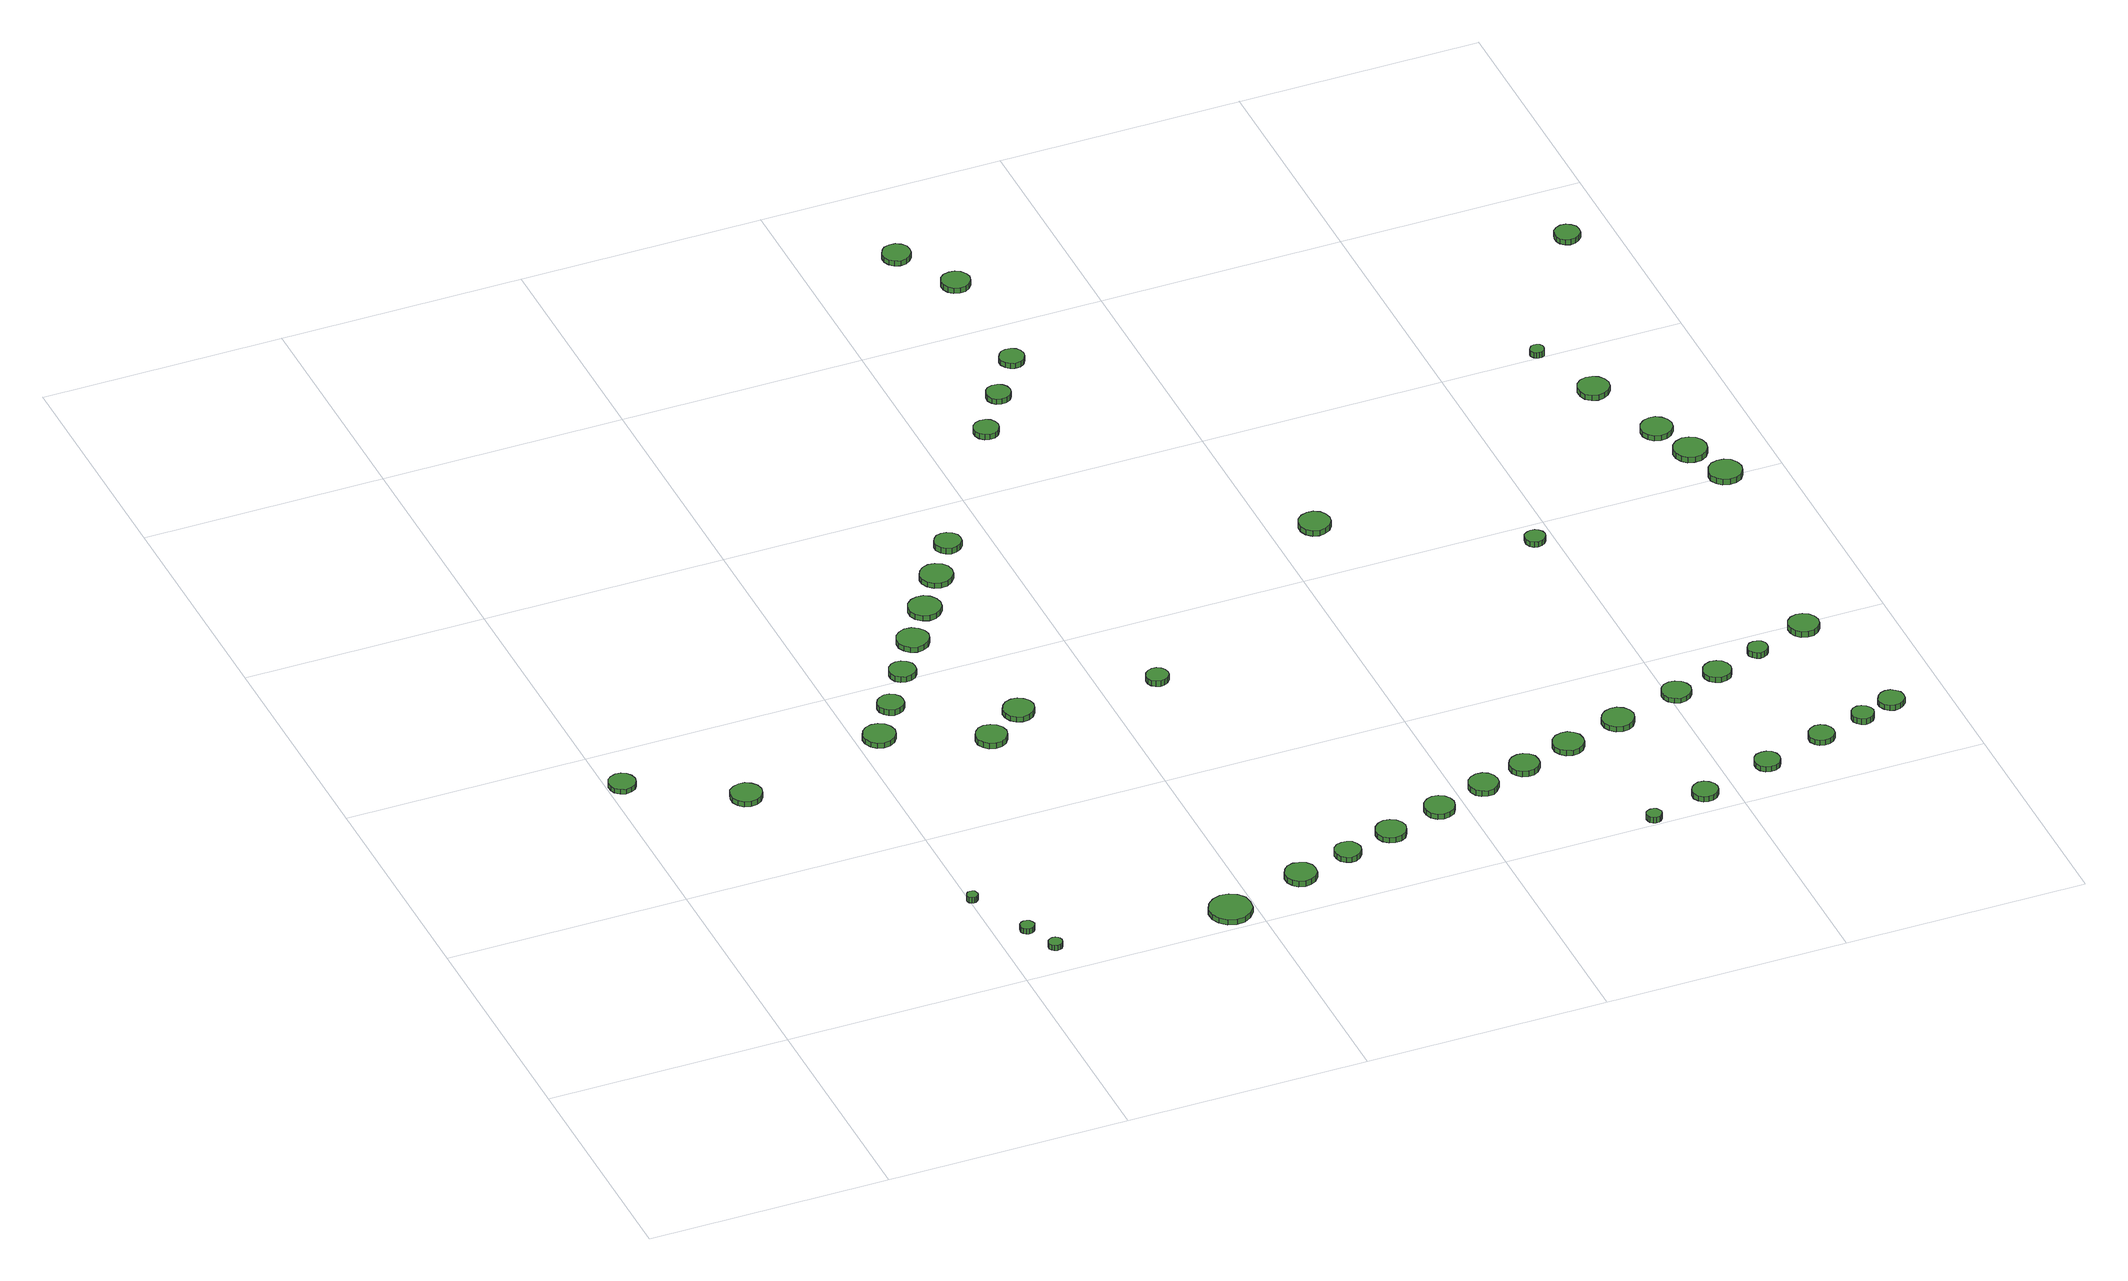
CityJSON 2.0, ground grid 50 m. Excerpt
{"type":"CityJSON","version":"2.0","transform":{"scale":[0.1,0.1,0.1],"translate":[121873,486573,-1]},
"CityObjects":{
"tree1":{"type":"SolitaryVegetationObject","attributes":{"function":"something"},"geometry":[{"type":"MultiSurface","lod":"1","boundaries":[[[0,1,2,3,4,5,6,7,8,9,10,11,12,13,14]],[[15,16,17,18,19,20,21,22,23,24,25,26,27,28,29]],[[0,29,28,1]],[[1,28,27,2]],[[2,27,26,3]],[[3,26,25,4]],[[4,25,24,5]],[[5,24,23,6]],[[6,23,22,7]],[[7,22,21,8]],[[8,21,20,9]],[[9,20,19,10]],[[10,19,18,11]],[[11,18,17,12]],[[12,17,16,13]],[[13,16,15,14]],[[14,15,29,0]]]}]},
"tree2":{"type":"SolitaryVegetationObject","attributes":{"function":"something"},"geometry":[{"type":"MultiSurface","lod":"1","boundaries":[[[30,31,32,33,34,35,36,37,38,39,40,41,42,43,44]],[[45,46,47,48,49,50,51,52,53,54,55,56,57,58,59]],[[30,59,58,31]],[[31,58,57,32]],[[32,57,56,33]],[[33,56,55,34]],[[34,55,54,35]],[[35,54,53,36]],[[36,53,52,37]],[[37,52,51,38]],[[38,51,50,39]],[[39,50,49,40]],[[40,49,48,41]],[[41,48,47,42]],[[42,47,46,43]],[[43,46,45,44]],[[44,45,59,30]]]}]},
"tree3":{"type":"SolitaryVegetationObject","attributes":{"function":"something"},"geometry":[{"type":"MultiSurface","lod":"1","boundaries":[[[60,61,62,63,64,65,66,67,68,69,70,71,72,73,74]],[[75,76,77,78,79,80,81,82,83,84,85,86,87,88,89]],[[60,89,88,61]],[[61,88,87,62]],[[62,87,86,63]],[[63,86,85,64]],[[64,85,84,65]],[[65,84,83,66]],[[66,83,82,67]],[[67,82,81,68]],[[68,81,80,69]],[[69,80,79,70]],[[70,79,78,71]],[[71,78,77,72]],[[72,77,76,73]],[[73,76,75,74]],[[74,75,89,60]]]}]},
"tree4":{"type":"SolitaryVegetationObject","attributes":{"function":"something"},"geometry":[{"type":"MultiSurface","lod":"1","boundaries":[[[90,91,92,93,94,95,96,97,98,99,100,101,102,103,104]],[[105,106,107,108,109,110,111,112,113,114,115,116,117,118,119]],[[90,119,118,91]],[[91,118,117,92]],[[92,117,116,93]],[[93,116,115,94]],[[94,115,114,95]],[[95,114,113,96]],[[96,113,112,97]],[[97,112,111,98]],[[98,111,110,99]],[[99,110,109,100]],[[100,109,108,101]],[[101,108,107,102]],[[102,107,106,103]],[[103,106,105,104]],[[104,105,119,90]]]}]},
"tree5":{"type":"SolitaryVegetationObject","attributes":{"function":"something"},"geometry":[{"type":"MultiSurface","lod":"1","boundaries":[[[120,121,122,123,124,125,126,127,128,129,130,131,132,133,134]],[[135,136,137,138,139,140,141,142,143,144,145,146,147,148,149]],[[120,149,148,121]],[[121,148,147,122]],[[122,147,146,123]],[[123,146,145,124]],[[124,145,144,125]],[[125,144,143,126]],[[126,143,142,127]],[[127,142,141,128]],[[128,141,140,129]],[[129,140,139,130]],[[130,139,138,131]],[[131,138,137,132]],[[132,137,136,133]],[[133,136,135,134]],[[134,135,149,120]]]}]},
"tree6":{"type":"SolitaryVegetationObject","attributes":{"function":"something"},"geometry":[{"type":"MultiSurface","lod":"1","boundaries":[[[150,151,152,153,154,155,156,157,158,159,160,161,162,163,164]],[[165,166,167,168,169,170,171,172,173,174,175,176,177,178,179]],[[150,179,178,151]],[[151,178,177,152]],[[152,177,176,153]],[[153,176,175,154]],[[154,175,174,155]],[[155,174,173,156]],[[156,173,172,157]],[[157,172,171,158]],[[158,171,170,159]],[[159,170,169,160]],[[160,169,168,161]],[[161,168,167,162]],[[162,167,166,163]],[[163,166,165,164]],[[164,165,179,150]]]}]},
"tree7":{"type":"SolitaryVegetationObject","attributes":{"function":"something"},"geometry":[{"type":"MultiSurface","lod":"1","boundaries":[[[180,181,182,183,184,185,186,187,188,189,190,191,192,193,194]],[[195,196,197,198,199,200,201,202,203,204,205,206,207,208,209]],[[180,209,208,181]],[[181,208,207,182]],[[182,207,206,183]],[[183,206,205,184]],[[184,205,204,185]],[[185,204,203,186]],[[186,203,202,187]],[[187,202,201,188]],[[188,201,200,189]],[[189,200,199,190]],[[190,199,198,191]],[[191,198,197,192]],[[192,197,196,193]],[[193,196,195,194]],[[194,195,209,180]]]}]},
"tree8":{"type":"SolitaryVegetationObject","attributes":{"function":"something"},"geometry":[{"type":"MultiSurface","lod":"1","boundaries":[[[210,211,212,213,214,215,216,217,218,219,220,221,222,223,224]],[[225,226,227,228,229,230,231,232,233,234,235,236,237,238,239]],[[210,239,238,211]],[[211,238,237,212]],[[212,237,236,213]],[[213,236,235,214]],[[214,235,234,215]],[[215,234,233,216]],[[216,233,232,217]],[[217,232,231,218]],[[218,231,230,219]],[[219,230,229,220]],[[220,229,228,221]],[[221,228,227,222]],[[222,227,226,223]],[[223,226,225,224]],[[224,225,239,210]]]}]},
"tree9":{"type":"SolitaryVegetationObject","attributes":{"function":"something"},"geometry":[{"type":"MultiSurface","lod":"1","boundaries":[[[240,241,242,243,244,245,246,247,248,249,250,251,252,253,254]],[[255,256,257,258,259,260,261,262,263,264,265,266,267,268,269]],[[240,269,268,241]],[[241,268,267,242]],[[242,267,266,243]],[[243,266,265,244]],[[244,265,264,245]],[[245,264,263,246]],[[246,263,262,247]],[[247,262,261,248]],[[248,261,260,249]],[[249,260,259,250]],[[250,259,258,251]],[[251,258,257,252]],[[252,257,256,253]],[[253,256,255,254]],[[254,255,269,240]]]}]},
"tree10":{"type":"SolitaryVegetationObject","attributes":{"function":"something"},"geometry":[{"type":"MultiSurface","lod":"1","boundaries":[[[270,271,272,273,274,275,276,277,278,279,280,281,282,283,284]],[[285,286,287,288,289,290,291,292,293,294,295,296,297,298,299]],[[270,299,298,271]],[[271,298,297,272]],[[272,297,296,273]],[[273,296,295,274]],[[274,295,294,275]],[[275,294,293,276]],[[276,293,292,277]],[[277,292,291,278]],[[278,291,290,279]],[[279,290,289,280]],[[280,289,288,281]],[[281,288,287,282]],[[282,287,286,283]],[[283,286,285,284]],[[284,285,299,270]]]}]},
"tree11":{"type":"SolitaryVegetationObject","attributes":{"function":"something"},"geometry":[{"type":"MultiSurface","lod":"1","boundaries":[[[300,301,302,303,304,305,306,307,308,309,310,311,312,313,314]],[[315,316,317,318,319,320,321,322,323,324,325,326,327,328,329]],[[300,329,328,301]],[[301,328,327,302]],[[302,327,326,303]],[[303,326,325,304]],[[304,325,324,305]],[[305,324,323,306]],[[306,323,322,307]],[[307,322,321,308]],[[308,321,320,309]],[[309,320,319,310]],[[310,319,318,311]],[[311,318,317,312]],[[312,317,316,313]],[[313,316,315,314]],[[314,315,329,300]]]}]},
"tree12":{"type":"SolitaryVegetationObject","attributes":{"function":"something"},"geometry":[{"type":"MultiSurface","lod":"1","boundaries":[[[330,331,332,333,334,335,336,337,338,339,340,341,342,343,344]],[[345,346,347,348,349,350,351,352,353,354,355,356,357,358,359]],[[330,359,358,331]],[[331,358,357,332]],[[332,357,356,333]],[[333,356,355,334]],[[334,355,354,335]],[[335,354,353,336]],[[336,353,352,337]],[[337,352,351,338]],[[338,351,350,339]],[[339,350,349,340]],[[340,349,348,341]],[[341,348,347,342]],[[342,347,346,343]],[[343,346,345,344]],[[344,345,359,330]]]}]},
"tree13":{"type":"SolitaryVegetationObject","attributes":{"function":"something"},"geometry":[{"type":"MultiSurface","lod":"1","boundaries":[[[360,361,362,363,364,365,366,367,368,369,370,371,372,373,374]],[[375,376,377,378,379,380,381,382,383,384,385,386,387,388,389]],[[360,389,388,361]],[[361,388,387,362]],[[362,387,386,363]],[[363,386,385,364]],[[364,385,384,365]],[[365,384,383,366]],[[366,383,382,367]],[[367,382,381,368]],[[368,381,380,369]],[[369,380,379,370]],[[370,379,378,371]],[[371,378,377,372]],[[372,377,376,373]],[[373,376,375,374]],[[374,375,389,360]]]}]},
"tree14":{"type":"SolitaryVegetationObject","attributes":{"function":"something"},"geometry":[{"type":"MultiSurface","lod":"1","boundaries":[[[390,391,392,393,394,395,396,397,398,399,400,401,402,403,404]],[[405,406,407,408,409,410,411,412,413,414,415,416,417,418,419]],[[390,419,418,391]],[[391,418,417,392]],[[392,417,416,393]],[[393,416,415,394]],[[394,415,414,395]],[[395,414,413,396]],[[396,413,412,397]],[[397,412,411,398]],[[398,411,410,399]],[[399,410,409,400]],[[400,409,408,401]],[[401,408,407,402]],[[402,407,406,403]],[[403,406,405,404]],[[404,405,419,390]]]}]},
"tree15":{"type":"SolitaryVegetationObject","attributes":{"function":"something"},"geometry":[{"type":"MultiSurface","lod":"1","boundaries":[[[420,421,422,423,424,425,426,427,428,429,430,431,432,433,434]],[[435,436,437,438,439,440,441,442,443,444,445,446,447,448,449]],[[420,449,448,421]],[[421,448,447,422]],[[422,447,446,423]],[[423,446,445,424]],[[424,445,444,425]],[[425,444,443,426]],[[426,443,442,427]],[[427,442,441,428]],[[428,441,440,429]],[[429,440,439,430]],[[430,439,438,431]],[[431,438,437,432]],[[432,437,436,433]],[[433,436,435,434]],[[434,435,449,420]]]}]},
"tree16":{"type":"SolitaryVegetationObject","attributes":{"function":"something"},"geometry":[{"type":"MultiSurface","lod":"1","boundaries":[[[450,451,452,453,454,455,456,457,458,459,460,461,462,463,464]],[[465,466,467,468,469,470,471,472,473,474,475,476,477,478,479]],[[450,479,478,451]],[[451,478,477,452]],[[452,477,476,453]],[[453,476,475,454]],[[454,475,474,455]],[[455,474,473,456]],[[456,473,472,457]],[[457,472,471,458]],[[458,471,470,459]],[[459,470,469,460]],[[460,469,468,461]],[[461,468,467,462]],[[462,467,466,463]],[[463,466,465,464]],[[464,465,479,450]]]}]},
"tree17":{"type":"SolitaryVegetationObject","attributes":{"function":"something"},"geometry":[{"type":"MultiSurface","lod":"1","boundaries":[[[480,481,482,483,484,485,486,487,488,489,490,491,492,493,494]],[[495,496,497,498,499,500,501,502,503,504,505,506,507,508,509]],[[480,509,508,481]],[[481,508,507,482]],[[482,507,506,483]],[[483,506,505,484]],[[484,505,504,485]],[[485,504,503,486]],[[486,503,502,487]],[[487,502,501,488]],[[488,501,500,489]],[[489,500,499,490]],[[490,499,498,491]],[[491,498,497,492]],[[492,497,496,493]],[[493,496,495,494]],[[494,495,509,480]]]}]},
"tree18":{"type":"SolitaryVegetationObject","attributes":{"function":"something"},"geometry":[{"type":"MultiSurface","lod":"1","boundaries":[[[510,511,512,513,514,515,516,517,518,519,520,521,522,523,524]],[[525,526,527,528,529,530,531,532,533,534,535,536,537,538,539]],[[510,539,538,511]],[[511,538,537,512]],[[512,537,536,513]],[[513,536,535,514]],[[514,535,534,515]],[[515,534,533,516]],[[516,533,532,517]],[[517,532,531,518]],[[518,531,530,519]],[[519,530,529,520]],[[520,529,528,521]],[[521,528,527,522]],[[522,527,526,523]],[[523,526,525,524]],[[524,525,539,510]]]}]},
"tree19":{"type":"SolitaryVegetationObject","attributes":{"function":"something"},"geometry":[{"type":"MultiSurface","lod":"1","boundaries":[[[540,541,542,543,544,545,546,547,548,549,550,551,552,553,554]],[[555,556,557,558,559,560,561,562,563,564,565,566,567,568,569]],[[540,569,568,541]],[[541,568,567,542]],[[542,567,566,543]],[[543,566,565,544]],[[544,565,564,545]],[[545,564,563,546]],[[546,563,562,547]],[[547,562,561,548]],[[548,561,560,549]],[[549,560,559,550]],[[550,559,558,551]],[[551,558,557,552]],[[552,557,556,553]],[[553,556,555,554]],[[554,555,569,540]]]}]},
"tree20":{"type":"SolitaryVegetationObject","attributes":{"function":"something"},"geometry":[{"type":"MultiSurface","lod":"1","boundaries":[[[570,571,572,573,574,575,576,577,578,579,580,581,582,583,584]],[[585,586,587,588,589,590,591,592,593,594,595,596,597,598,599]],[[570,599,598,571]],[[571,598,597,572]],[[572,597,596,573]],[[573,596,595,574]],[[574,595,594,575]],[[575,594,593,576]],[[576,593,592,577]],[[577,592,591,578]],[[578,591,590,579]],[[579,590,589,580]],[[580,589,588,581]],[[581,588,587,582]],[[582,587,586,583]],[[583,586,585,584]],[[584,585,599,570]]]}]},
"tree21":{"type":"SolitaryVegetationObject","attributes":{"function":"something"},"geometry":[{"type":"MultiSurface","lod":"1","boundaries":[[[600,601,602,603,604,605,606,607,608,609,610,611,612,613,614]],[[615,616,617,618,619,620,621,622,623,624,625,626,627,628,629]],[[600,629,628,601]],[[601,628,627,602]],[[602,627,626,603]],[[603,626,625,604]],[[604,625,624,605]],[[605,624,623,606]],[[606,623,622,607]],[[607,622,621,608]],[[608,621,620,609]],[[609,620,619,610]],[[610,619,618,611]],[[611,618,617,612]],[[612,617,616,613]],[[613,616,615,614]],[[614,615,629,600]]]}]},
"tree22":{"type":"SolitaryVegetationObject","attributes":{"function":"something"},"geometry":[{"type":"MultiSurface","lod":"1","boundaries":[[[630,631,632,633,634,635,636,637,638,639,640,641,642,643,644]],[[645,646,647,648,649,650,651,652,653,654,655,656,657,658,659]],[[630,659,658,631]],[[631,658,657,632]],[[632,657,656,633]],[[633,656,655,634]],[[634,655,654,635]],[[635,654,653,636]],[[636,653,652,637]],[[637,652,651,638]],[[638,651,650,639]],[[639,650,649,640]],[[640,649,648,641]],[[641,648,647,642]],[[642,647,646,643]],[[643,646,645,644]],[[644,645,659,630]]]}]},
"tree23":{"type":"SolitaryVegetationObject","attributes":{"function":"something"},"geometry":[{"type":"MultiSurface","lod":"1","boundaries":[[[660,661,662,663,664,665,666,667,668,669,670,671,672,673,674]],[[675,676,677,678,679,680,681,682,683,684,685,686,687,688,689]],[[660,689,688,661]],[[661,688,687,662]],[[662,687,686,663]],[[663,686,685,664]],[[664,685,684,665]],[[665,684,683,666]],[[666,683,682,667]],[[667,682,681,668]],[[668,681,680,669]],[[669,680,679,670]],[[670,679,678,671]],[[671,678,677,672]],[[672,677,676,673]],[[673,676,675,674]],[[674,675,689,660]]]}]},
"tree24":{"type":"SolitaryVegetationObject","attributes":{"function":"something"},"geometry":[{"type":"MultiSurface","lod":"1","boundaries":[[[690,691,692,693,694,695,696,697,698,699,700,701,702,703,704]],[[705,706,707,708,709,710,711,712,713,714,715,716,717,718,719]],[[690,719,718,691]],[[691,718,717,692]],[[692,717,716,693]],[[693,716,715,694]],[[694,715,714,695]],[[695,714,713,696]],[[696,713,712,697]],[[697,712,711,698]],[[698,711,710,699]],[[699,710,709,700]],[[700,709,708,701]],[[701,708,707,702]],[[702,707,706,703]],[[703,706,705,704]],[[704,705,719,690]]]}]},
"tree25":{"type":"SolitaryVegetationObject","attributes":{"function":"something"},"geometry":[{"type":"MultiSurface","lod":"1","boundaries":[[[720,721,722,723,724,725,726,727,728,729,730,731,732,733,734]],[[735,736,737,738,739,740,741,742,743,744,745,746,747,748,749]],[[720,749,748,721]],[[721,748,747,722]],[[722,747,746,723]],[[723,746,745,724]],[[724,745,744,725]],[[725,744,743,726]],[[726,743,742,727]],[[727,742,741,728]],[[728,741,740,729]],[[729,740,739,730]],[[730,739,738,731]],[[731,738,737,732]],[[732,737,736,733]],[[733,736,735,734]],[[734,735,749,720]]]}]},
"tree26":{"type":"SolitaryVegetationObject","attributes":{"function":"something"},"geometry":[{"type":"MultiSurface","lod":"1","boundaries":[[[750,751,752,753,754,755,756,757,758,759,760,761,762,763,764]],[[765,766,767,768,769,770,771,772,773,774,775,776,777,778,779]],[[750,779,778,751]],[[751,778,777,752]],[[752,777,776,753]],[[753,776,775,754]],[[754,775,774,755]],[[755,774,773,756]],[[756,773,772,757]],[[757,772,771,758]],[[758,771,770,759]],[[759,770,769,760]],[[760,769,768,761]],[[761,768,767,762]],[[762,767,766,763]],[[763,766,765,764]],[[764,765,779,750]]]}]},
"tree27":{"type":"SolitaryVegetationObject","attributes":{"function":"something"},"geometry":[{"type":"MultiSurface","lod":"1","boundaries":[[[780,781,782,783,784,785,786,787,788,789,790,791,792,793,794]],[[795,796,797,798,799,800,801,802,803,804,805,806,807,808,809]],[[780,809,808,781]],[[781,808,807,782]],[[782,807,806,783]],[[783,806,805,784]],[[784,805,804,785]],[[785,804,803,786]],[[786,803,802,787]],[[787,802,801,788]],[[788,801,800,789]],[[789,800,799,790]],[[790,799,798,791]],[[791,798,797,792]],[[792,797,796,793]],[[793,796,795,794]],[[794,795,809,780]]]}]},
"tree28":{"type":"SolitaryVegetationObject","attributes":{"function":"something"},"geometry":[{"type":"MultiSurface","lod":"1","boundaries":[[[810,811,812,813,814,815,816,817,818,819,820,821,822,823,824]],[[825,826,827,828,829,830,831,832,833,834,835,836,837,838,839]],[[810,839,838,811]],[[811,838,837,812]],[[812,837,836,813]],[[813,836,835,814]],[[814,835,834,815]],[[815,834,833,816]],[[816,833,832,817]],[[817,832,831,818]],[[818,831,830,819]],[[819,830,829,820]],[[820,829,828,821]],[[821,828,827,822]],[[822,827,826,823]],[[823,826,825,824]],[[824,825,839,810]]]}]},
"tree29":{"type":"SolitaryVegetationObject","attributes":{"function":"something"},"geometry":[{"type":"MultiSurface","lod":"1","boundaries":[[[840,841,842,843,844,845,846,847,848,849,850,851,852,853,854]],[[855,856,857,858,859,860,861,862,863,864,865,866,867,868,869]],[[840,869,868,841]],[[841,868,867,842]],[[842,867,866,843]],[[843,866,865,844]],[[844,865,864,845]],[[845,864,863,846]],[[846,863,862,847]],[[847,862,861,848]],[[848,861,860,849]],[[849,860,859,850]],[[850,859,858,851]],[[851,858,857,852]],[[852,857,856,853]],[[853,856,855,854]],[[854,855,869,840]]]}]},
"tree30":{"type":"SolitaryVegetationObject","attributes":{"function":"something"},"geometry":[{"type":"MultiSurface","lod":"1","boundaries":[[[870,871,872,873,874,875,876,877,878,879,880,881,882,883,884]],[[885,886,887,888,889,890,891,892,893,894,895,896,897,898,899]],[[870,899,898,871]],[[871,898,897,872]],[[872,897,896,873]],[[873,896,895,874]],[[874,895,894,875]],[[875,894,893,876]],[[876,893,892,877]],[[877,892,891,878]],[[878,891,890,879]],[[879,890,889,880]],[[880,889,888,881]],[[881,888,887,882]],[[882,887,886,883]],[[883,886,885,884]],[[884,885,899,870]]]}]},
"tree31":{"type":"SolitaryVegetationObject","attributes":{"function":"something"},"geometry":[{"type":"MultiSurface","lod":"1","boundaries":[[[900,901,902,903,904,905,906,907,908,909,910,911,912,913,914]],[[915,916,917,918,919,920,921,922,923,924,925,926,927,928,929]],[[900,929,928,901]],[[901,928,927,902]],[[902,927,926,903]],[[903,926,925,904]],[[904,925,924,905]],[[905,924,923,906]],[[906,923,922,907]],[[907,922,921,908]],[[908,921,920,909]],[[909,920,919,910]],[[910,919,918,911]],[[911,918,917,912]],[[912,917,916,913]],[[913,916,915,914]],[[914,915,929,900]]]}]},
"tree32":{"type":"SolitaryVegetationObject","attributes":{"function":"something"},"geometry":[{"type":"MultiSurface","lod":"1","boundaries":[[[930,931,932,933,934,935,936,937,938,939,940,941,942,943,944]],[[945,946,947,948,949,950,951,952,953,954,955,956,957,958,959]],[[930,959,958,931]],[[931,958,957,932]],[[932,957,956,933]],[[933,956,955,934]],[[934,955,954,935]],[[935,954,953,936]],[[936,953,952,937]],[[937,952,951,938]],[[938,951,950,939]],[[939,950,949,940]],[[940,949,948,941]],[[941,948,947,942]],[[942,947,946,943]],[[943,946,945,944]],[[944,945,959,930]]]}]},
"tree33":{"type":"SolitaryVegetationObject","attributes":{"function":"something"},"geometry":[{"type":"MultiSurface","lod":"1","boundaries":[[[960,961,962,963,964,965,966,967,968,969,970,971,972,973,974]],[[975,976,977,978,979,980,981,982,983,984,985,986,987,988,989]],[[960,989,988,961]],[[961,988,987,962]],[[962,987,986,963]],[[963,986,985,964]],[[964,985,984,965]],[[965,984,983,966]],[[966,983,982,967]],[[967,982,981,968]],[[968,981,980,969]],[[969,980,979,970]],[[970,979,978,971]],[[971,978,977,972]],[[972,977,976,973]],[[973,976,975,974]],[[974,975,989,960]]]}]},
"tree34":{"type":"SolitaryVegetationObject","attributes":{"function":"something"},"geometry":[{"type":"MultiSurface","lod":"1","boundaries":[[[990,991,992,993,994,995,996,997,998,999,1000,1001,1002,1003,1004]],[[1005,1006,1007,1008,1009,1010,1011,1012,1013,1014,1015,1016,1017,1018,1019]],[[990,1019,1018,991]],[[991,1018,1017,992]],[[992,1017,1016,993]],[[993,1016,1015,994]],[[994,1015,1014,995]],[[995,1014,1013,996]],[[996,1013,1012,997]],[[997,1012,1011,998]],[[998,1011,1010,999]],[[999,1010,1009,1000]],[[1000,1009,1008,1001]],[[1001,1008,1007,1002]],[[1002,1007,1006,1003]],[[1003,1006,1005,1004]],[[1004,1005,1019,990]]]}]},
"tree35":{"type":"SolitaryVegetationObject","attributes":{"function":"something"},"geometry":[{"type":"MultiSurface","lod":"1","boundaries":[[[1020,1021,1022,1023,1024,1025,1026,1027,1028,1029,1030,1031,1032,1033,1034]],[[1035,1036,1037,1038,1039,1040,1041,1042,1043,1044,1045,1046,1047,1048,1049]],[[1020,1049,1048,1021]],[[1021,1048,1047,1022]],[[1022,1047,1046,1023]],[[1023,1046,1045,1024]],[[1024,1045,1044,1025]],[[1025,1044,1043,1026]],[[1026,1043,1042,1027]],[[1027,1042,1041,1028]],[[1028,1041,1040,1029]],[[1029,1040,1039,1030]],[[1030,1039,1038,1031]],[[1031,1038,1037,1032]],[[1032,1037,1036,1033]],[[1033,1036,1035,1034]],[[1034,1035,1049,1020]]]}]},
"tree36":{"type":"SolitaryVegetationObject","attributes":{"function":"something"},"geometry":[{"type":"MultiSurface","lod":"1","boundaries":[[[1050,1051,1052,1053,1054,1055,1056,1057,1058,1059,1060,1061,1062,1063,1064]],[[1065,1066,1067,1068,1069,1070,1071,1072,1073,1074,1075,1076,1077,1078,1079]],[[1050,1079,1078,1051]],[[1051,1078,1077,1052]],[[1052,1077,1076,1053]],[[1053,1076,1075,1054]],[[1054,1075,1074,1055]],[[1055,1074,1073,1056]],[[1056,1073,1072,1057]],[[1057,1072,1071,1058]],[[1058,1071,1070,1059]],[[1059,1070,1069,1060]],[[1060,1069,1068,1061]],[[1061,1068,1067,1062]],[[1062,1067,1066,1063]],[[1063,1066,1065,1064]],[[1064,1065,1079,1050]]]}]},
"tree37":{"type":"SolitaryVegetationObject","attributes":{"function":"something"},"geometry":[{"type":"MultiSurface","lod":"1","boundaries":[[[1080,1081,1082,1083,1084,1085,1086,1087,1088,1089,1090,1091,1092,1093,1094]],[[1095,1096,1097,1098,1099,1100,1101,1102,1103,1104,1105,1106,1107,1108,1109]],[[1080,1109,1108,1081]],[[1081,1108,1107,1082]],[[1082,1107,1106,1083]],[[1083,1106,1105,1084]],[[1084,1105,1104,1085]],[[1085,1104,1103,1086]],[[1086,1103,1102,1087]],[[1087,1102,1101,1088]],[[1088,1101,1100,1089]],[[1089,1100,1099,1090]],[[1090,1099,1098,1091]],[[1091,1098,1097,1092]],[[1092,1097,1096,1093]],[[1093,1096,1095,1094]],[[1094,1095,1109,1080]]]}]},
"tree38":{"type":"SolitaryVegetationObject","attributes":{"function":"something"},"geometry":[{"type":"MultiSurface","lod":"1","boundaries":[[[1110,1111,1112,1113,1114,1115,1116,1117,1118,1119,1120,1121,1122,1123,1124]],[[1125,1126,1127,1128,1129,1130,1131,1132,1133,1134,1135,1136,1137,1138,1139]],[[1110,1139,1138,1111]],[[1111,1138,1137,1112]],[[1112,1137,1136,1113]],[[1113,1136,1135,1114]],[[1114,1135,1134,1115]],[[1115,1134,1133,1116]],[[1116,1133,1132,1117]],[[1117,1132,1131,1118]],[[1118,1131,1130,1119]],[[1119,1130,1129,1120]],[[1120,1129,1128,1121]],[[1121,1128,1127,1122]],[[1122,1127,1126,1123]],[[1123,1126,1125,1124]],[[1124,1125,1139,1110]]]}]},
"tree39":{"type":"SolitaryVegetationObject","attributes":{"function":"something"},"geometry":[{"type":"MultiSurface","lod":"1","boundaries":[[[1140,1141,1142,1143,1144,1145,1146,1147,1148,1149,1150,1151,1152,1153,1154]],[[1155,1156,1157,1158,1159,1160,1161,1162,1163,1164,1165,1166,1167,1168,1169]],[[1140,1169,1168,1141]],[[1141,1168,1167,1142]],[[1142,1167,1166,1143]],[[1143,1166,1165,1144]],[[1144,1165,1164,1145]],[[1145,1164,1163,1146]],[[1146,1163,1162,1147]],[[1147,1162,1161,1148]],[[1148,1161,1160,1149]],[[1149,1160,1159,1150]],[[1150,1159,1158,1151]],[[1151,1158,1157,1152]],[[1152,1157,1156,1153]],[[1153,1156,1155,1154]],[[1154,1155,1169,1140]]]}]},
"tree40":{"type":"SolitaryVegetationObject","attributes":{"function":"something"},"geometry":[{"type":"MultiSurface","lod":"1","boundaries":[[[1170,1171,1172,1173,1174,1175,1176,1177,1178,1179,1180,1181,1182,1183,1184]],[[1185,1186,1187,1188,1189,1190,1191,1192,1193,1194,1195,1196,1197,1198,1199]],[[1170,1199,1198,1171]],[[1171,1198,1197,1172]],[[1172,1197,1196,1173]],[[1173,1196,1195,1174]],[[1174,1195,1194,1175]],[[1175,1194,1193,1176]],[[1176,1193,1192,1177]],[[1177,1192,1191,1178]],[[1178,1191,1190,1179]],[[1179,1190,1189,1180]],[[1180,1189,1188,1181]],[[1181,1188,1187,1182]],[[1182,1187,1186,1183]],[[1183,1186,1185,1184]],[[1184,1185,1199,1170]]]}]},
"tree41":{"type":"SolitaryVegetationObject","attributes":{"function":"something"},"geometry":[{"type":"MultiSurface","lod":"1","boundaries":[[[1200,1201,1202,1203,1204,1205,1206,1207,1208,1209,1210,1211,1212,1213,1214]],[[1215,1216,1217,1218,1219,1220,1221,1222,1223,1224,1225,1226,1227,1228,1229]],[[1200,1229,1228,1201]],[[1201,1228,1227,1202]],[[1202,1227,1226,1203]],[[1203,1226,1225,1204]],[[1204,1225,1224,1205]],[[1205,1224,1223,1206]],[[1206,1223,1222,1207]],[[1207,1222,1221,1208]],[[1208,1221,1220,1209]],[[1209,1220,1219,1210]],[[1210,1219,1218,1211]],[[1211,1218,1217,1212]],[[1212,1217,1216,1213]],[[1213,1216,1215,1214]],[[1214,1215,1229,1200]]]}]},
"tree42":{"type":"SolitaryVegetationObject","attributes":{"function":"something"},"geometry":[{"type":"MultiSurface","lod":"1","boundaries":[[[1230,1231,1232,1233,1234,1235,1236,1237,1238,1239,1240,1241,1242,1243,1244]],[[1245,1246,1247,1248,1249,1250,1251,1252,1253,1254,1255,1256,1257,1258,1259]],[[1230,1259,1258,1231]],[[1231,1258,1257,1232]],[[1232,1257,1256,1233]],[[1233,1256,1255,1234]],[[1234,1255,1254,1235]],[[1235,1254,1253,1236]],[[1236,1253,1252,1237]],[[1237,1252,1251,1238]],[[1238,1251,1250,1239]],[[1239,1250,1249,1240]],[[1240,1249,1248,1241]],[[1241,1248,1247,1242]],[[1242,1247,1246,1243]],[[1243,1246,1245,1244]],[[1244,1245,1259,1230]]]}]},
"tree43":{"type":"SolitaryVegetationObject","attributes":{"function":"something"},"geometry":[{"type":"MultiSurface","lod":"1","boundaries":[[[1260,1261,1262,1263,1264,1265,1266,1267,1268,1269,1270,1271,1272,1273,1274]],[[1275,1276,1277,1278,1279,1280,1281,1282,1283,1284,1285,1286,1287,1288,1289]],[[1260,1289,1288,1261]],[[1261,1288,1287,1262]],[[1262,1287,1286,1263]],[[1263,1286,1285,1264]],[[1264,1285,1284,1265]],[[1265,1284,1283,1266]],[[1266,1283,1282,1267]],[[1267,1282,1281,1268]],[[1268,1281,1280,1269]],[[1269,1280,1279,1270]],[[1270,1279,1278,1271]],[[1271,1278,1277,1272]],[[1272,1277,1276,1273]],[[1273,1276,1275,1274]],[[1274,1275,1289,1260]]]}]},
"tree44":{"type":"SolitaryVegetationObject","attributes":{"function":"something"},"geometry":[{"type":"MultiSurface","lod":"1","boundaries":[[[1290,1291,1292,1293,1294,1295,1296,1297,1298,1299,1300,1301,1302,1303,1304]],[[1305,1306,1307,1308,1309,1310,1311,1312,1313,1314,1315,1316,1317,1318,1319]],[[1290,1319,1318,1291]],[[1291,1318,1317,1292]],[[1292,1317,1316,1293]],[[1293,1316,1315,1294]],[[1294,1315,1314,1295]],[[1295,1314,1313,1296]],[[1296,1313,1312,1297]],[[1297,1312,1311,1298]],[[1298,1311,1310,1299]],[[1299,1310,1309,1300]],[[1300,1309,1308,1301]],[[1301,1308,1307,1302]],[[1302,1307,1306,1303]],[[1303,1306,1305,1304]],[[1304,1305,1319,1290]]]}]},
"tree45":{"type":"SolitaryVegetationObject","attributes":{"function":"something"},"geometry":[{"type":"MultiSurface","lod":"1","boundaries":[[[1320,1321,1322,1323,1324,1325,1326,1327,1328,1329,1330,1331,1332,1333,1334]],[[1335,1336,1337,1338,1339,1340,1341,1342,1343,1344,1345,1346,1347,1348,1349]],[[1320,1349,1348,1321]],[[1321,1348,1347,1322]],[[1322,1347,1346,1323]],[[1323,1346,1345,1324]],[[1324,1345,1344,1325]],[[1325,1344,1343,1326]],[[1326,1343,1342,1327]],[[1327,1342,1341,1328]],[[1328,1341,1340,1329]],[[1329,1340,1339,1330]],[[1330,1339,1338,1331]],[[1331,1338,1337,1332]],[[1332,1337,1336,1333]],[[1333,1336,1335,1334]],[[1334,1335,1349,1320]]]}]},
"tree46":{"type":"SolitaryVegetationObject","attributes":{"function":"something"},"geometry":[{"type":"MultiSurface","lod":"1","boundaries":[[[1350,1351,1352,1353,1354,1355,1356,1357,1358,1359,1360,1361,1362,1363,1364]],[[1365,1366,1367,1368,1369,1370,1371,1372,1373,1374,1375,1376,1377,1378,1379]],[[1350,1379,1378,1351]],[[1351,1378,1377,1352]],[[1352,1377,1376,1353]],[[1353,1376,1375,1354]],[[1354,1375,1374,1355]],[[1355,1374,1373,1356]],[[1356,1373,1372,1357]],[[1357,1372,1371,1358]],[[1358,1371,1370,1359]],[[1359,1370,1369,1360]],[[1360,1369,1368,1361]],[[1361,1368,1367,1362]],[[1362,1367,1366,1363]],[[1363,1366,1365,1364]],[[1364,1365,1379,1350]]]}]},
"tree47":{"type":"SolitaryVegetationObject","attributes":{"function":"something"},"geometry":[{"type":"MultiSurface","lod":"1","boundaries":[[[1380,1381,1382,1383,1384,1385,1386,1387,1388,1389,1390,1391,1392,1393,1394]],[[1395,1396,1397,1398,1399,1400,1401,1402,1403,1404,1405,1406,1407,1408,1409]],[[1380,1409,1408,1381]],[[1381,1408,1407,1382]],[[1382,1407,1406,1383]],[[1383,1406,1405,1384]],[[1384,1405,1404,1385]],[[1385,1404,1403,1386]],[[1386,1403,1402,1387]],[[1387,1402,1401,1388]],[[1388,1401,1400,1389]],[[1389,1400,1399,1390]],[[1390,1399,1398,1391]],[[1391,1398,1397,1392]],[[1392,1397,1396,1393]],[[1393,1396,1395,1394]],[[1394,1395,1409,1380]]]}]}
},
"vertices":[
[57,888,19],[54,899,19],[48,908,19],[38,914,19],[27,915,19],[16,911,19],[7,904,19],[3,893,19],[3,882,19],[7,872,19],[16,864,19],[27,860,19],[38,862,19],[48,867,19],[54,876,19],[54,876,8],[48,867,8],[38,862,8],[27,860,8],[16,864,8],[7,872,8],[3,882,8],[3,893,8],[7,904,8],[16,911,8],[27,915,8],[38,914,8],[48,908,8],[54,899,8],[57,888,8],
[264,753,26],[261,766,26],[253,776,26],[242,783,26],[229,784,26],[216,780,26],[206,772,26],[201,759,26],[201,746,26],[206,734,26],[216,725,26],[229,721,26],[242,722,26],[253,729,26],[261,740,26],[261,740,14],[253,729,14],[242,722,14],[229,721,14],[216,725,14],[206,734,14],[201,746,14],[201,759,14],[206,772,14],[216,780,14],[229,784,14],[242,783,14],[253,776,14],[261,766,14],[264,753,14],
[510,267,32],[509,271,32],[507,275,32],[503,277,32],[498,278,32],[494,277,32],[490,273,32],[488,269,32],[488,265,32],[490,260,32],[494,257,32],[498,256,32],[503,256,32],[507,259,32],[509,262,32],[509,262,19],[507,259,19],[503,256,19],[498,256,19],[494,257,19],[490,260,19],[488,265,19],[488,269,19],[490,273,19],[494,277,19],[498,278,19],[503,277,19],[507,275,19],[509,271,19],[510,267,19],
[574,137,29],[572,143,29],[569,148,29],[564,151,29],[557,152,29],[552,150,29],[547,146,29],[545,140,29],[545,134,29],[547,129,29],[552,125,29],[557,123,29],[564,124,29],[569,127,29],[572,132,29],[572,132,17],[569,127,17],[564,124,17],[557,123,17],[552,125,17],[547,129,17],[545,134,17],[545,140,17],[547,146,17],[552,150,17],[557,152,17],[564,151,17],[569,148,17],[572,143,17],[574,137,17],
[601,65,30],[600,71,30],[597,75,30],[592,78,30],[586,79,30],[580,77,30],[576,73,30],[573,68,30],[573,62,30],[576,57,30],[580,53,30],[586,51,30],[592,52,30],[597,54,30],[600,59,30],[600,59,18],[597,54,18],[592,52,18],[586,51,18],[580,53,18],[576,57,18],[573,62,18],[573,68,18],[576,73,18],[580,77,18],[586,79,18],[592,78,18],[597,75,18],[600,71,18],[601,65,18],
[574,827,29],[571,841,29],[563,852,29],[551,859,29],[538,860,29],[525,856,29],[515,847,29],[509,834,29],[509,821,29],[515,808,29],[525,799,29],[538,795,29],[551,796,29],[563,803,29],[571,814,29],[571,814,17],[563,803,17],[551,796,17],[538,795,17],[525,799,17],[515,808,17],[509,821,17],[509,834,17],[515,847,17],[525,856,17],[538,860,17],[551,859,17],[563,852,17],[571,841,17],[574,827,17],
[629,916,27],[627,927,27],[620,936,27],[611,942,27],[600,943,27],[589,939,27],[581,932,27],[576,922,27],[576,910,27],[581,900,27],[589,893,27],[600,889,27],[611,891,27],[620,896,27],[627,905,27],[627,905,14],[620,896,14],[611,891,14],[600,889,14],[589,893,14],[581,900,14],[576,910,14],[576,922,14],[581,932,14],[589,939,14],[600,943,14],[611,942,14],[620,936,14],[627,927,14],[629,916,14],
[988,47,23],[985,65,23],[974,79,23],[959,88,23],[941,90,23],[924,84,23],[910,72,23],[903,56,23],[903,38,23],[910,22,23],[924,10,23],[941,4,23],[959,6,23],[974,15,23],[985,29,23],[985,29,11],[974,15,11],[959,6,11],[941,4,11],[924,10,11],[910,22,11],[903,38,11],[903,56,11],[910,72,11],[924,84,11],[941,90,11],[959,88,11],[974,79,11],[985,65,11],[988,47,11],
[770,739,31],[767,752,31],[759,763,31],[748,769,31],[735,771,31],[722,767,31],[713,758,31],[707,746,31],[707,733,31],[713,721,31],[722,712,31],[735,708,31],[748,709,31],[759,716,31],[767,726,31],[767,726,18],[759,716,18],[748,709,18],[735,708,18],[722,712,18],[713,721,18],[707,733,18],[707,746,18],[713,758,18],[722,767,18],[735,771,18],[748,769,18],[759,763,18],[767,752,18],[770,739,18],
[694,1011,24],[692,1022,24],[685,1031,24],[675,1037,24],[664,1038,24],[654,1035,24],[645,1027,24],[641,1017,24],[641,1006,24],[645,996,24],[654,988,24],[664,985,24],[675,986,24],[685,991,24],[692,1000,24],[692,1000,11],[685,991,11],[675,986,11],[664,985,11],[654,988,11],[645,996,11],[641,1006,11],[641,1017,11],[645,1027,11],[654,1035,11],[664,1038,11],[675,1037,11],[685,1031,11],[692,1022,11],[694,1011,11],
[760,1101,22],[757,1114,22],[749,1125,22],[737,1132,22],[723,1134,22],[710,1129,22],[700,1120,22],[695,1108,22],[695,1094,22],[700,1082,22],[710,1073,22],[723,1068,22],[737,1070,22],[749,1077,22],[757,1088,22],[757,1088,10],[749,1077,10],[737,1070,10],[723,1068,10],[710,1073,10],[700,1082,10],[695,1094,10],[695,1108,10],[700,1120,10],[710,1129,10],[723,1134,10],[737,1132,10],[749,1125,10],[757,1114,10],[760,1101,10],
[852,799,31],[849,812,31],[841,822,31],[830,829,31],[817,830,31],[804,826,31],[795,817,31],[789,805,31],[789,792,31],[795,780,31],[804,772,31],[817,767,31],[830,769,31],[841,775,31],[849,786,31],[849,786,19],[841,775,19],[830,769,19],[817,767,19],[804,772,19],[795,780,19],[789,792,19],[789,805,19],[795,817,19],[804,826,19],[817,830,19],[830,829,19],[841,822,19],[849,812,19],[852,799,19],
[823,1191,20],[820,1204,20],[812,1216,20],[800,1223,20],[786,1224,20],[773,1220,20],[762,1210,20],[757,1198,20],[757,1184,20],[762,1171,20],[773,1162,20],[786,1157,20],[800,1159,20],[812,1166,20],[820,1177,20],[820,1177,8],[812,1166,8],[800,1159,8],[786,1157,8],[773,1162,8],[762,1171,8],[757,1184,8],[757,1198,8],[762,1210,8],[773,1220,8],[786,1224,8],[800,1223,8],[812,1216,8],[820,1204,8],[823,1191,8],
[1149,107,18],[1147,120,18],[1139,131,18],[1127,137,18],[1114,139,18],[1101,135,18],[1092,126,18],[1086,114,18],[1086,100,18],[1092,88,18],[1101,79,18],[1114,75,18],[1127,77,18],[1139,83,18],[1147,94,18],[1147,94,5],[1139,83,5],[1127,77,5],[1114,75,5],[1101,79,5],[1092,88,5],[1086,100,5],[1086,114,5],[1092,126,5],[1101,135,5],[1114,139,5],[1127,137,5],[1139,131,5],[1147,120,5],[1149,107,5],
[885,1280,20],[882,1294,20],[874,1305,20],[862,1312,20],[848,1313,20],[835,1309,20],[825,1300,20],[819,1287,20],[819,1274,20],[825,1261,20],[835,1252,20],[848,1247,20],[862,1249,20],[874,1256,20],[882,1267,20],[882,1267,8],[874,1256,8],[862,1249,8],[848,1247,8],[835,1252,8],[825,1261,8],[819,1274,8],[819,1287,8],[825,1300,8],[835,1309,8],[848,1313,8],[862,1312,8],[874,1305,8],[882,1294,8],[885,1280,8],
[1257,141,17],[1254,152,17],[1248,161,17],[1238,166,17],[1227,167,17],[1217,164,17],[1208,157,17],[1204,146,17],[1204,135,17],[1208,125,17],[1217,118,17],[1227,114,17],[1238,115,17],[1248,121,17],[1254,130,17],[1254,130,5],[1248,121,5],[1238,115,5],[1227,114,5],[1217,118,5],[1208,125,5],[1204,135,5],[1204,146,5],[1208,157,5],[1217,164,5],[1227,167,5],[1238,166,5],[1248,161,5],[1254,152,5],[1257,141,5],
[941,1371,20],[939,1382,20],[932,1391,20],[922,1397,20],[911,1398,20],[900,1395,20],[892,1387,20],[887,1377,20],[887,1366,20],[892,1355,20],[900,1348,20],[911,1344,20],[922,1346,20],[932,1351,20],[939,1360,20],[939,1360,7],[932,1351,7],[922,1346,7],[911,1344,7],[900,1348,7],[892,1355,7],[887,1366,7],[887,1377,7],[892,1387,7],[900,1395,7],[911,1398,7],[922,1397,7],[932,1391,7],[939,1382,7],[941,1371,7],
[1134,801,26],[1132,811,26],[1126,818,26],[1118,823,26],[1109,824,26],[1100,821,26],[1093,815,26],[1089,806,26],[1089,797,26],[1093,788,26],[1100,782,26],[1109,779,26],[1118,780,26],[1126,785,26],[1132,792,26],[1132,792,13],[1126,785,13],[1118,780,13],[1109,779,13],[1100,782,13],[1093,788,13],[1089,797,13],[1089,806,13],[1093,815,13],[1100,821,13],[1109,824,13],[1118,823,13],[1126,818,13],[1132,811,13],[1134,801,13],
[1364,171,17],[1361,184,17],[1354,194,17],[1343,200,17],[1330,202,17],[1318,198,17],[1308,189,17],[1303,178,17],[1303,165,17],[1308,153,17],[1318,145,17],[1330,141,17],[1343,142,17],[1354,148,17],[1361,159,17],[1361,159,5],[1354,148,5],[1343,142,5],[1330,141,5],[1318,145,5],[1308,153,5],[1303,165,5],[1303,178,5],[1308,189,5],[1318,198,5],[1330,202,5],[1343,200,5],[1354,194,5],[1361,184,5],[1364,171,5],
[1480,207,17],[1477,220,17],[1470,230,17],[1459,237,17],[1446,238,17],[1434,234,17],[1424,225,17],[1419,214,17],[1419,201,17],[1424,189,17],[1434,180,17],[1446,176,17],[1459,178,17],[1470,184,17],[1477,195,17],[1477,195,5],[1470,184,5],[1459,178,5],[1446,176,5],[1434,180,5],[1424,189,5],[1419,201,5],[1419,214,5],[1424,225,5],[1434,234,5],[1446,238,5],[1459,237,5],[1470,230,5],[1477,220,5],[1480,207,5],
[1586,242,18],[1584,254,18],[1576,265,18],[1566,271,18],[1553,272,18],[1541,268,18],[1532,260,18],[1527,248,18],[1527,236,18],[1532,224,18],[1541,216,18],[1553,212,18],[1566,213,18],[1576,220,18],[1584,230,18],[1584,230,5],[1576,220,5],[1566,213,5],[1553,212,5],[1541,216,5],[1532,224,5],[1527,236,5],[1527,248,5],[1532,260,5],[1541,268,5],[1553,272,5],[1566,271,5],[1576,265,5],[1584,254,5],[1586,242,5],
[1153,1687,19],[1151,1697,19],[1145,1706,19],[1136,1711,19],[1125,1712,19],[1115,1709,19],[1107,1702,19],[1103,1692,19],[1103,1682,19],[1107,1672,19],[1115,1665,19],[1125,1662,19],[1136,1663,19],[1145,1668,19],[1151,1677,19],[1151,1677,7],[1145,1668,7],[1136,1663,7],[1125,1662,7],[1115,1665,7],[1107,1672,7],[1103,1682,7],[1103,1692,7],[1107,1702,7],[1115,1709,7],[1125,1712,7],[1136,1711,7],[1145,1706,7],[1151,1697,7],[1153,1687,7],
[1219,1784,19],[1217,1795,19],[1211,1803,19],[1202,1808,19],[1191,1809,19],[1181,1806,19],[1174,1799,19],[1170,1790,19],[1170,1779,19],[1174,1770,19],[1181,1763,19],[1191,1760,19],[1202,1761,19],[1211,1766,19],[1217,1774,19],[1217,1774,7],[1211,1766,7],[1202,1761,7],[1191,1760,7],[1181,1763,7],[1174,1770,7],[1170,1779,7],[1170,1790,7],[1174,1799,7],[1181,1806,7],[1191,1809,7],[1202,1808,7],[1211,1803,7],[1217,1795,7],[1219,1784,7],
[1683,270,18],[1681,283,18],[1673,293,18],[1662,299,18],[1650,300,18],[1638,296,18],[1629,288,18],[1624,277,18],[1624,264,18],[1629,253,18],[1638,244,18],[1650,241,18],[1662,242,18],[1673,248,18],[1681,258,18],[1681,258,5],[1673,248,5],[1662,242,5],[1650,241,5],[1638,244,5],[1629,253,5],[1624,264,5],[1624,277,5],[1629,288,5],[1638,296,5],[1650,300,5],[1662,299,5],[1673,293,5],[1681,283,5],[1683,270,5],
[1835,20,18],[1833,26,18],[1829,32,18],[1824,35,18],[1817,35,18],[1811,33,18],[1806,29,18],[1804,23,18],[1804,17,18],[1806,11,18],[1811,7,18],[1817,5,18],[1824,5,18],[1829,8,18],[1833,14,18],[1833,14,5],[1829,8,5],[1824,5,5],[1817,5,5],[1811,7,5],[1806,11,5],[1804,17,5],[1804,23,5],[1806,29,5],[1811,33,5],[1817,35,5],[1824,35,5],[1829,32,5],[1833,26,5],[1835,20,5],
[1289,1883,19],[1287,1893,19],[1281,1902,19],[1272,1907,19],[1261,1908,19],[1251,1905,19],[1244,1898,19],[1239,1888,19],[1239,1878,19],[1244,1868,19],[1251,1861,19],[1261,1858,19],[1272,1859,19],[1281,1864,19],[1287,1873,19],[1287,1873,7],[1281,1864,7],[1272,1859,7],[1261,1858,7],[1251,1861,7],[1244,1868,7],[1239,1878,7],[1239,1888,7],[1244,1898,7],[1251,1905,7],[1261,1908,7],[1272,1907,7],[1281,1902,7],[1287,1893,7],[1289,1883,7],
[1790,303,17],[1788,316,17],[1780,326,17],[1769,333,17],[1756,334,17],[1743,330,17],[1733,321,17],[1728,310,17],[1728,296,17],[1733,285,17],[1743,276,17],[1756,272,17],[1769,273,17],[1780,280,17],[1788,290,17],[1788,290,5],[1780,280,5],[1769,273,5],[1756,272,5],[1743,276,5],[1733,285,5],[1728,296,5],[1728,310,5],[1733,321,5],[1743,330,5],[1756,334,5],[1769,333,5],[1780,326,5],[1788,316,5],[1790,303,5],
[1220,2283,19],[1218,2295,19],[1211,2304,19],[1201,2310,19],[1189,2311,19],[1177,2308,19],[1169,2300,19],[1164,2289,19],[1164,2277,19],[1169,2266,19],[1177,2258,19],[1189,2254,19],[1201,2256,19],[1211,2262,19],[1218,2271,19],[1218,2271,7],[1211,2262,7],[1201,2256,7],[1189,2254,7],[1177,2258,7],[1169,2266,7],[1164,2277,7],[1164,2289,7],[1169,2300,7],[1177,2308,7],[1189,2311,7],[1201,2310,7],[1211,2304,7],[1218,2295,7],[1220,2283,7],
[1291,2156,19],[1288,2167,19],[1281,2177,19],[1271,2183,19],[1259,2184,19],[1247,2181,19],[1238,2173,19],[1233,2162,19],[1233,2150,19],[1238,2139,19],[1247,2131,19],[1259,2127,19],[1271,2128,19],[1281,2134,19],[1288,2144,19],[1288,2144,7],[1281,2134,7],[1271,2128,7],[1259,2127,7],[1247,2131,7],[1238,2139,7],[1233,2150,7],[1233,2162,7],[1238,2173,7],[1247,2181,7],[1259,2184,7],[1271,2183,7],[1281,2177,7],[1288,2167,7],[1291,2156,7],
[1620,1153,22],[1617,1166,22],[1610,1177,22],[1598,1184,22],[1585,1185,22],[1572,1181,22],[1562,1172,22],[1557,1160,22],[1557,1147,22],[1562,1134,22],[1572,1125,22],[1585,1121,22],[1598,1123,22],[1610,1129,22],[1617,1140,22],[1617,1140,9],[1610,1129,9],[1598,1123,9],[1585,1121,9],[1572,1125,9],[1562,1134,9],[1557,1147,9],[1557,1160,9],[1562,1172,9],[1572,1181,9],[1585,1185,9],[1598,1184,9],[1610,1177,9],[1617,1166,9],[1620,1153,9],
[1966,55,18],[1964,65,18],[1957,74,18],[1948,80,18],[1937,81,18],[1927,77,18],[1919,70,18],[1914,60,18],[1914,49,18],[1919,39,18],[1927,32,18],[1937,29,18],[1948,30,18],[1957,35,18],[1964,44,18],[1964,44,6],[1957,35,6],[1948,30,6],[1937,29,6],[1927,32,6],[1919,39,6],[1914,49,6],[1914,60,6],[1919,70,6],[1927,77,6],[1937,81,6],[1948,80,6],[1957,74,6],[1964,65,6],[1966,55,6],
[1911,339,17],[1908,352,17],[1900,363,17],[1888,370,17],[1875,371,17],[1862,367,17],[1852,358,17],[1846,346,17],[1846,332,17],[1852,320,17],[1862,311,17],[1875,306,17],[1888,308,17],[1900,315,17],[1908,326,17],[1908,326,5],[1900,315,5],[1888,308,5],[1875,306,5],[1862,311,5],[1852,320,5],[1846,332,5],[1846,346,5],[1852,358,5],[1862,367,5],[1875,371,5],[1888,370,5],[1900,363,5],[1908,352,5],[1911,339,5],
[2115,101,17],[2113,111,17],[2107,120,17],[2097,125,17],[2087,126,17],[2076,123,17],[2068,116,17],[2064,106,17],[2064,95,17],[2068,85,17],[2076,78,17],[2087,75,17],[2097,76,17],[2107,81,17],[2113,90,17],[2113,90,5],[2107,81,5],[2097,76,5],[2087,75,5],[2076,78,5],[2068,85,5],[2064,95,5],[2064,106,5],[2068,116,5],[2076,123,5],[2087,126,5],[2097,125,5],[2107,120,5],[2113,111,5],[2115,101,5],
[2046,378,17],[2043,390,17],[2036,400,17],[2025,406,17],[2013,407,17],[2001,404,17],[1992,395,17],[1987,384,17],[1987,372,17],[1992,361,17],[2001,353,17],[2013,349,17],[2025,350,17],[2036,356,17],[2043,366,17],[2043,366,6],[2036,356,6],[2025,350,6],[2013,349,6],[2001,353,6],[1992,361,6],[1987,372,6],[1987,384,6],[1992,395,6],[2001,404,6],[2013,407,6],[2025,406,6],[2036,400,6],[2043,390,6],[2046,378,6],
[2142,407,19],[2140,419,19],[2133,429,19],[2123,434,19],[2111,436,19],[2100,432,19],[2091,424,19],[2086,413,19],[2086,402,19],[2091,391,19],[2100,383,19],[2111,379,19],[2123,381,19],[2133,386,19],[2140,396,19],[2140,396,7],[2133,386,7],[2123,381,7],[2111,379,7],[2100,383,7],[2091,391,7],[2086,402,7],[2086,413,7],[2091,424,7],[2100,432,7],[2111,436,7],[2123,434,7],[2133,429,7],[2140,419,7],[2142,407,7],
[1980,940,24],[1978,949,24],[1973,956,24],[1966,960,24],[1957,961,24],[1949,958,24],[1942,953,24],[1939,945,24],[1939,936,24],[1942,928,24],[1949,922,24],[1957,920,24],[1966,921,24],[1973,925,24],[1978,932,24],[1978,932,12],[1973,925,12],[1966,921,12],[1957,920,12],[1949,922,12],[1942,928,12],[1939,936,12],[1939,945,12],[1942,953,12],[1949,958,12],[1957,961,12],[1966,960,12],[1973,956,12],[1978,949,12],[1980,940,12],
[2245,140,17],[2243,150,17],[2236,159,17],[2227,165,17],[2216,166,17],[2206,162,17],[2198,155,17],[2193,145,17],[2193,134,17],[2198,124,17],[2206,117,17],[2216,114,17],[2227,115,17],[2236,120,17],[2243,129,17],[2243,129,5],[2236,120,5],[2227,115,5],[2216,114,5],[2206,117,5],[2198,124,5],[2193,134,5],[2193,145,5],[2198,155,5],[2206,162,5],[2216,166,5],[2227,165,5],[2236,159,5],[2243,150,5],[2245,140,5],
[2232,439,23],[2231,447,23],[2226,454,23],[2218,458,23],[2210,459,23],[2202,457,23],[2196,451,23],[2192,443,23],[2192,435,23],[2196,427,23],[2202,421,23],[2210,419,23],[2218,420,23],[2226,424,23],[2231,431,23],[2231,431,10],[2226,424,10],[2218,420,10],[2210,419,10],[2202,421,10],[2196,427,10],[2192,435,10],[2192,443,10],[2196,451,10],[2202,457,10],[2210,459,10],[2218,458,10],[2226,454,10],[2231,447,10],[2232,439,10],
[2340,169,18],[2338,178,18],[2332,186,18],[2324,191,18],[2315,192,18],[2306,189,18],[2299,183,18],[2295,174,18],[2295,164,18],[2299,156,18],[2306,149,18],[2315,146,18],[2324,147,18],[2332,152,18],[2338,160,18],[2338,160,5],[2332,152,5],[2324,147,5],[2315,146,5],[2306,149,5],[2299,156,5],[2295,164,5],[2295,174,5],[2299,183,5],[2306,189,5],[2315,192,5],[2324,191,5],[2332,186,5],[2338,178,5],[2340,169,5],
[2413,192,18],[2411,203,18],[2404,211,18],[2395,217,18],[2384,218,18],[2374,215,18],[2366,207,18],[2361,197,18],[2361,187,18],[2366,177,18],[2374,169,18],[2384,166,18],[2395,167,18],[2404,173,18],[2411,181,18],[2411,181,6],[2404,173,6],[2395,167,6],[2384,166,6],[2374,169,6],[2366,177,6],[2361,187,6],[2361,197,6],[2366,207,6],[2374,215,6],[2384,218,6],[2395,217,6],[2404,211,6],[2411,203,6],[2413,192,6],
[2353,473,27],[2350,485,27],[2343,496,27],[2332,502,27],[2319,504,27],[2306,500,27],[2297,491,27],[2292,479,27],[2292,466,27],[2297,455,27],[2306,446,27],[2319,442,27],[2332,443,27],[2343,450,27],[2350,460,27],[2350,460,14],[2343,450,14],[2332,443,14],[2319,442,14],[2306,446,14],[2297,455,14],[2292,466,14],[2292,479,14],[2297,491,14],[2306,500,14],[2319,504,14],[2332,502,14],[2343,496,14],[2350,485,14],[2353,473,14],
[2214,1502,27],[2213,1508,27],[2210,1512,27],[2204,1515,27],[2199,1516,27],[2193,1514,27],[2189,1510,27],[2186,1505,27],[2186,1499,27],[2189,1493,27],[2193,1490,27],[2199,1488,27],[2204,1488,27],[2210,1491,27],[2213,1496,27],[2213,1496,14],[2210,1491,14],[2204,1488,14],[2199,1488,14],[2193,1490,14],[2189,1493,14],[2186,1499,14],[2186,1505,14],[2189,1510,14],[2193,1514,14],[2199,1516,14],[2204,1515,14],[2210,1512,14],[2213,1508,14],[2214,1502,14],
[2285,1348,26],[2282,1361,26],[2274,1372,26],[2263,1378,26],[2250,1380,26],[2237,1376,26],[2227,1367,26],[2222,1355,26],[2222,1341,26],[2227,1329,26],[2237,1320,26],[2250,1316,26],[2263,1318,26],[2274,1324,26],[2282,1335,26],[2282,1335,14],[2274,1324,14],[2263,1318,14],[2250,1316,14],[2237,1320,14],[2227,1329,14],[2222,1341,14],[2222,1355,14],[2227,1367,14],[2237,1376,14],[2250,1380,14],[2263,1378,14],[2274,1372,14],[2282,1361,14],[2285,1348,14],
[2345,1178,26],[2342,1191,26],[2334,1202,26],[2323,1209,26],[2310,1210,26],[2297,1206,26],[2287,1197,26],[2282,1185,26],[2282,1172,26],[2287,1160,26],[2297,1151,26],[2310,1147,26],[2323,1148,26],[2334,1155,26],[2342,1165,26],[2342,1165,14],[2334,1155,14],[2323,1148,14],[2310,1147,14],[2297,1151,14],[2287,1160,14],[2282,1172,14],[2282,1185,14],[2287,1197,14],[2297,1206,14],[2310,1210,14],[2323,1209,14],[2334,1202,14],[2342,1191,14],[2345,1178,14],
[2379,1089,27],[2376,1103,27],[2368,1114,27],[2356,1121,27],[2342,1123,27],[2328,1118,27],[2318,1109,27],[2312,1096,27],[2312,1082,27],[2318,1069,27],[2328,1060,27],[2342,1056,27],[2356,1057,27],[2368,1064,27],[2376,1075,27],[2376,1075,14],[2368,1064,14],[2356,1057,14],[2342,1056,14],[2328,1060,14],[2318,1069,14],[2312,1082,14],[2312,1096,14],[2318,1109,14],[2328,1118,14],[2342,1123,14],[2356,1121,14],[2368,1114,14],[2376,1103,14],[2379,1089,14],
[2413,995,27],[2410,1009,27],[2402,1021,27],[2390,1028,27],[2376,1029,27],[2362,1025,27],[2352,1015,27],[2346,1002,27],[2346,988,27],[2352,976,27],[2362,966,27],[2376,962,27],[2390,963,27],[2402,970,27],[2410,982,27],[2410,982,14],[2402,970,14],[2390,963,14],[2376,962,14],[2362,966,14],[2352,976,14],[2346,988,14],[2346,1002,14],[2352,1015,14],[2362,1025,14],[2376,1029,14],[2390,1028,14],[2402,1021,14],[2410,1009,14],[2413,995,14],
[2428,1832,27],[2426,1843,27],[2419,1851,27],[2410,1857,27],[2399,1858,27],[2389,1854,27],[2381,1847,27],[2377,1837,27],[2377,1827,27],[2381,1817,27],[2389,1810,27],[2399,1806,27],[2410,1807,27],[2419,1813,27],[2426,1821,27],[2426,1821,15],[2419,1813,15],[2410,1807,15],[2399,1806,15],[2389,1810,15],[2381,1817,15],[2377,1827,15],[2377,1837,15],[2381,1847,15],[2389,1854,15],[2399,1858,15],[2410,1857,15],[2419,1851,15],[2426,1843,15],[2428,1832,15]
]}
